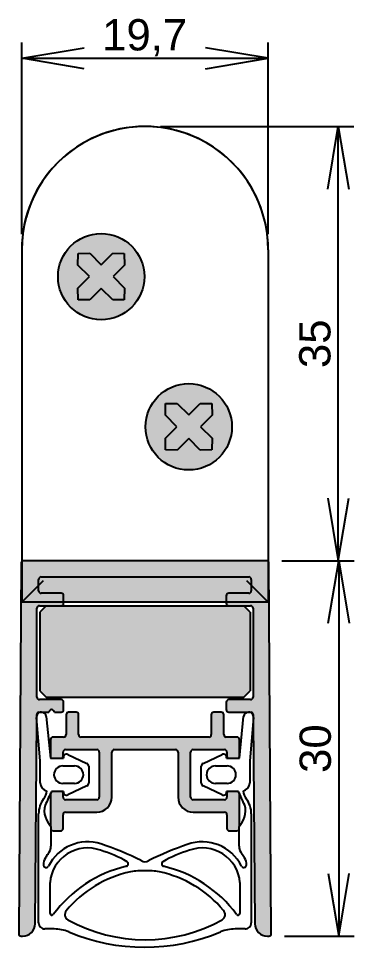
# Model space of a CAD drawing. Header units: millimetres. Extents: x 18 to 198, y 20 to 248.
# Drawn here: x 48.2 to 75, y 81.8 to 156.4 of the extents above; entities that cross this region are included whole.
import ezdxf
from ezdxf.enums import TextEntityAlignment as Align
from ezdxf.lldxf.tags import DXFTag

# ---------------------------------------------------------------- set-up
doc = ezdxf.new("R2010")
doc.units = ezdxf.units.MM
for name, color, linetype in [('3MM_SCHRAUBE_X_1', 7, 'Continuous'), ('AJ_176', 7, 'Continuous'), ('AP_314_GERADE_20', 7, 'Continuous'), ('AP_533', 7, 'Continuous'), ('AP_537_208', 7, 'Continuous'), ('AW_046', 7, 'Continuous'), ('DV1_Default', 7, 'Continuous'), ('Standard', 7, 'Continuous')]:
    doc.layers.add(name, color=color, linetype=linetype)
doc.styles.add('SEACAD_Arial', font='ARIAL.TTF')
tags = doc.linetypes.add('HIDDEN2', pattern=[4.762499999999999, 3.175, -1.5875]).pattern_tags.tags
tags[6:7] = [DXFTag(74, 4), DXFTag(75, 0), DXFTag(340, '0'), DXFTag(46, 0.0), DXFTag(50, 0.0), DXFTag(44, 0.0), DXFTag(45, 0.0)]
tags[4:5] = [DXFTag(74, 4), DXFTag(75, 0), DXFTag(340, '0'), DXFTag(46, 0.0), DXFTag(50, 0.0), DXFTag(44, 0.0), DXFTag(45, 0.0)]
doc.dimstyles.new('E-Katalog', dxfattribs={"dimtxt": 2.5, "dimasz": 5, "dimexe": 1.25, "dimexo": 1.25, "dimgap": 1.25, "dimtad": 1, "dimtxsty": 'SEACAD_Arial', "dimblk1": '_SE_OPEN', "dimblk2": '_SE_OPEN', "dimsah": 1, "dimcen": 1.25, "dimadec": 0, "dimazin": 0, "dimtfac": 1, "dimtmove": 0, "dimatfit": 3, "dimfxl": 0, "dimtolj": 1, "dimarcsym": 0})

# ---------------------------------------------------------------- blocks, each defined once
blk = doc.blocks.new('SE')
at = {"layer": 'DV1_Default', "linetype": 'Continuous'}
h = blk.add_hatch(color=7, dxfattribs=at)
edge = h.paths.add_edge_path()
edge.add_ellipse((54.81337682818142, 135.7616190644675), major_axis=(3.449999999999999, 0), ratio=1, start_angle=0, end_angle=360)
h.paths.add_polyline_path([(53.86786724849432, 135.7616190644675), (52.94874699650394, 134.8424988124771), (52.96339035936549, 133.9116325956516), (53.89425657619103, 133.89698923279), (54.81337682818142, 134.8161094847804), (55.7324970801718, 133.89698923279), (56.66336329699735, 133.9116325956516), (56.6780066598589, 134.8424988124771), (55.75888640786851, 135.7616190644675), (56.6780066598589, 136.6807393164579), (56.66336329699735, 137.6116055332834), (55.7324970801718, 137.626248896145), (54.81337682818142, 136.7071286441546), (53.89425657619103, 137.626248896145), (52.96339035936549, 137.6116055332834), (52.94874699650394, 136.6807393164579)])
for color, points in [(7, [(54.81337682818142, 134.8161094847804), (55.7324970801718, 133.89698923279), (56.66336329699735, 133.9116325956516), (56.6780066598589, 134.8424988124771), (55.75888640786851, 135.7616190644675), (56.67800665985889, 136.6807393164578), (56.66336329699735, 137.6116055332834), (55.7324970801718, 137.626248896145), (54.81337682818141, 136.7071286441546), (53.89425657619103, 137.626248896145), (52.96339035936548, 137.6116055332834), (52.94874699650394, 136.6807393164578), (53.86786724849432, 135.7616190644675), (52.94874699650393, 134.8424988124771), (52.96339035936549, 133.9116325956516), (53.89425657619103, 133.89698923279)]), (7, [(62.7324970801718, 125.626248896145), (61.81337682818142, 124.7071286441546), (60.89425657619103, 125.626248896145), (59.96339035936548, 125.6116055332834), (59.94874699650393, 124.6807393164579), (60.86786724849432, 123.7616190644675), (59.94874699650394, 122.8424988124771), (59.96339035936549, 121.9116325956516), (60.89425657619103, 121.89698923279), (61.81337682818143, 122.8161094847804), (62.7324970801718, 121.89698923279), (63.66336329699735, 121.9116325956516), (63.6780066598589, 122.8424988124771), (62.75888640786852, 123.7616190644675), (63.6780066598589, 124.6807393164579), (63.66336329699735, 125.6116055332834)]), (9, [(65.52742461302552, 109.4616190644675), (53.59161558324026, 109.4616190644675), (50.41337682818138, 109.4616190644675), (49.91337682818136, 108.9616190644675), (49.91337682818141, 102.6616190644675), (50.41337682818141, 102.1616190644675), (53.5916155832403, 102.1616190644675), (65.52742461302556, 102.1616190644675), (66.2133768281814, 102.1616190644675), (66.71337682818141, 102.6616190644675), (66.71337682818138, 108.9616190644675), (66.21337682818138, 109.4616190644675)])]:
    blk.add_hatch(color=color, dxfattribs=at).paths.add_polyline_path(points)
h = blk.add_hatch(color=7, dxfattribs=at)
edge = h.paths.add_edge_path()
edge.add_ellipse((61.81337682818142, 123.7616190644675), major_axis=(3.449999999999999, 0), ratio=1, start_angle=0, end_angle=360)
h.paths.add_polyline_path([(59.94874699650394, 124.6807393164579), (60.86786724849432, 123.7616190644675), (59.94874699650394, 122.8424988124771), (59.96339035936549, 121.9116325956516), (60.89425657619103, 121.89698923279), (61.81337682818142, 122.8161094847804), (62.7324970801718, 121.89698923279), (63.66336329699735, 121.9116325956516), (63.6780066598589, 122.8424988124771), (62.75888640786852, 123.7616190644675), (63.6780066598589, 124.6807393164579), (63.66336329699735, 125.6116055332834), (62.7324970801718, 125.626248896145), (61.81337682818142, 124.7071286441546), (60.89425657619103, 125.626248896145), (59.96339035936548, 125.6116055332834)])
h = blk.add_hatch(color=254, dxfattribs=at)
edge = h.paths.add_edge_path()
edge.add_line((48.38519100577275, 108.815418554631), (49.67616753122469, 108.4175148310328))
edge.add_line((49.67616753122469, 108.4175148310328), (49.6761675312247, 109.2616190644675))
edge.add_arc((49.87616753122469, 109.2616190644675), 0.2000000000000023, 90, 180, ccw=False)
edge.add_line((49.87616753122469, 109.4616190644675), (50.41337682818137, 109.4616190644674))
edge.add_line((50.41337682818137, 109.4616190644674), (51.61537682818138, 109.4616190644675))
edge.add_arc((51.61537682818139, 109.6596190644675), 0.1980000000000003, 270, 360)
edge.add_line((51.81337682818139, 109.6596190644675), (51.81337682818138, 109.7616190644675))
edge.add_line((51.81337682818138, 109.7616190644675), (48.47180096873301, 109.7616190644675))
edge.add_line((48.47180096873301, 109.7616190644675), (48.46437182818142, 112.9969129027577))
edge.add_arc((48.61166601449133, 112.8616190644675), 0.2000000000000005, 137.4316544634628, 179.6251694887196)
edge.add_line((48.41167029428722, 112.8629274604464), (48.38519100577275, 108.815418554631))
h = blk.add_hatch(color=7, dxfattribs=at)
edge = h.paths.add_edge_path()
edge.add_line((68.01508764187142, 113.0616190644675), (48.61166601449133, 113.0616190644675))
edge.add_arc((48.61166601449133, 112.8616190644675), 0.2000000000000005, 90, 137.4316544634628)
edge.add_line((48.46437182818142, 112.9969129027577), (48.46437182818142, 109.7616190644675))
edge.add_line((48.46437182818142, 109.7616190644675), (49.81337682818138, 111.1031949239159))
edge.add_line((49.81337682818138, 111.1031949239159), (49.81337682818138, 111.5636190644674))
edge.add_arc((50.01137682818139, 111.5636190644674), 0.1980000000000072, 90, 180, ccw=False)
edge.add_line((50.01137682818139, 111.7616190644674), (66.61537682818138, 111.7616190644675))
edge.add_arc((66.61537682818137, 111.5636190644675), 0.1980000000000072, 0, 90, ccw=False)
edge.add_line((66.81337682818138, 111.5636190644675), (66.81337682818138, 111.1031949239159))
edge.add_line((66.81337682818138, 111.1031949239159), (68.15495268762983, 109.7616190644675))
edge.add_line((68.15495268762983, 109.7616190644675), (68.16238182818141, 112.9969129027578))
edge.add_arc((68.01508764187142, 112.8616190644675), 0.1999999999999987, 42.56834553650573, 90)
h = blk.add_hatch(color=254, dxfattribs=at)
edge = h.paths.add_edge_path()
edge.add_line((68.40873011079621, 83.2629274604464), (68.21508336207555, 112.8629274604464))
edge.add_arc((68.01508764187142, 112.8616190644675), 0.1999999999999987, 0.3748305112844266, 42.56834553650573)
edge.add_line((68.16238182818141, 112.9969129027577), (68.16238182818142, 109.7616190644675))
edge.add_line((68.16238182818142, 109.7616190644675), (64.81337682818139, 109.7616190644675))
edge.add_line((64.81337682818139, 109.7616190644675), (64.81337682818139, 109.6596190644675))
edge.add_arc((65.0113768281814, 109.6596190644675), 0.1980000000000003, 180.0000000000041, 270)
edge.add_line((65.0113768281814, 109.4616190644675), (65.52742461302553, 109.4616190644675))
edge.add_line((65.52742461302553, 109.4616190644675), (66.21337682818137, 109.4616190644675))
edge.add_line((66.21337682818138, 109.4616190644675), (66.7505861251381, 109.4616190644675))
edge.add_arc((66.7505861251381, 109.2616190644675), 0.2000000000000092, 0, 90, ccw=False)
edge.add_line((66.9505861251381, 109.2616190644675), (66.95058612513812, 102.1616190644675))
edge.add_arc((66.75058612513813, 102.1616190644675), 0.2000000000000023, 270, 360, ccw=False)
edge.add_line((66.75058612513813, 101.9616190644675), (65.01137682818143, 101.9616190644675))
edge.add_arc((65.01137682818143, 101.7636190644675), 0.1980000000000003, 90, 180)
edge.add_line((64.81337682818142, 101.7636190644675), (64.81337682818142, 101.1596190644675))
edge.add_arc((65.01137682818144, 101.1596190644675), 0.1980000000000072, 180, 270)
edge.add_line((65.01137682818144, 100.9616190644675), (66.51039318584196, 100.9616190644675))
edge.add_arc((66.5980603716588, 100.5713442067954), 0.3999999999999989, 90.96320403390428, 102.66016826040402, ccw=False)
edge.add_arc((66.58461213959093, 100.5713442067975), 0.4000000000000008, 77.3398317382755, 89.03679594885631, ccw=False)
edge.add_line((66.67227932541677, 100.9616190644675), (66.7617777951876, 100.9616190644675))
edge.add_arc((66.76177779518758, 100.7616190644675), 0.1999999999999988, 47.043279079776084, 90, ccw=False)
edge.add_arc((66.76177779518758, 100.7616190644675), 0.1999999999999988, 0.4580155719353911, 47.043279079776084, ccw=False)
edge.add_line((66.96177140501027, 100.7632178233912), (66.96225110372224, 100.7032108544755))
edge.add_arc((66.58461213959093, 100.5713442067975), 0.4000000000000008, -4.928196626189674, 19.248541889446017, ccw=False)
edge.add_line((66.98313339552185, 100.5369813115287), (66.96523895254235, 100.3294517702889))
edge.add_line((66.96523895254236, 100.3294517702888), (67.09534872395206, 84.05362526984919))
edge.add_arc((68.0953167730654, 84.06161906446746), 0.9999999999999974, 180.458015571933, 270.0000000000008)
edge.add_line((68.09531677306542, 83.06161906446746), (68.2087343905921, 83.0616190644675))
edge.add_arc((68.20873439059208, 83.2616190644675), 0.1999999999999988, 270.0000000000041, 360.3748305112845)
h = blk.add_hatch(color=7, dxfattribs=at)
edge = h.paths.add_edge_path()
edge.add_line((51.81337682818138, 109.7616190644675), (64.81337682818139, 109.7616190644675))
edge.add_line((64.81337682818139, 109.7616190644675), (64.81337682818139, 110.2636190644675))
edge.add_arc((65.01137682818138, 110.2636190644675), 0.1980000000000003, 90, 180, ccw=False)
edge.add_line((65.01137682818138, 110.4616190644675), (66.61537682818138, 110.4616190644675))
edge.add_arc((66.61537682818137, 110.6596190644675), 0.1980000000000072, 270, 360)
edge.add_line((66.81337682818138, 110.6596190644675), (66.81337682818139, 111.5636190644675))
edge.add_arc((66.61537682818137, 111.5636190644675), 0.1980000000000072, 0, 90)
edge.add_line((66.61537682818137, 111.7616190644675), (50.01137682818138, 111.7616190644675))
edge.add_arc((50.01137682818139, 111.5636190644674), 0.1980000000000072, 90, 180)
edge.add_line((49.81337682818138, 111.5636190644674), (49.81337682818138, 110.6596190644675))
edge.add_arc((50.0113768281814, 110.6596190644675), 0.1980000000000037, 180, 270)
edge.add_line((50.0113768281814, 110.4616190644675), (51.61537682818138, 110.4616190644675))
edge.add_arc((51.61537682818138, 110.2636190644675), 0.1980000000000003, 0, 90, ccw=False)
edge.add_line((51.81337682818138, 110.2636190644675), (51.81337682818138, 109.7616190644675))
h = blk.add_hatch(color=7, dxfattribs=at)
edge = h.paths.add_edge_path()
edge.add_arc((50.0113768281814, 110.6596190644675), 0.1980000000000037, 180, 270, ccw=False)
edge.add_line((49.81337682818139, 110.6596190644675), (49.81337682818138, 111.1031949239159))
edge.add_line((49.81337682818138, 111.1031949239159), (48.471800968733, 109.7616190644675))
edge.add_line((48.471800968733, 109.7616190644675), (51.81337682818139, 109.7616190644675))
edge.add_line((51.81337682818138, 109.7616190644675), (51.81337682818138, 110.2636190644675))
edge.add_arc((51.61537682818138, 110.2636190644675), 0.1980000000000003, 0, 90)
edge.add_line((51.61537682818138, 110.4616190644675), (50.0113768281814, 110.4616190644675))
h = blk.add_hatch(color=7, dxfattribs=at)
edge = h.paths.add_edge_path()
edge.add_arc((66.61537682818137, 110.6596190644675), 0.1980000000000072, 270, 360, ccw=False)
edge.add_line((66.61537682818137, 110.4616190644675), (65.01137682818137, 110.4616190644675))
edge.add_arc((65.01137682818138, 110.2636190644675), 0.1980000000000003, 90, 180)
edge.add_line((64.81337682818138, 110.2636190644675), (64.81337682818139, 109.7616190644675))
edge.add_line((64.81337682818139, 109.7616190644675), (68.15495268762983, 109.7616190644675))
edge.add_line((68.15495268762983, 109.7616190644675), (66.81337682818138, 111.1031949239159))
edge.add_line((66.81337682818138, 111.1031949239159), (66.81337682818138, 110.6596190644675))
h = blk.add_hatch(color=254, dxfattribs=at)
edge = h.paths.add_edge_path()
edge.add_line((48.38519100577276, 108.815418554631), (48.21802354556681, 83.26292746044632))
edge.add_arc((48.41801926577092, 83.26161906446741), 0.1999999999999987, 179.6251694887156, 270)
edge.add_line((48.41801926577092, 83.06161906446742), (48.53143688329759, 83.06161906446741))
edge.add_arc((48.53143688329759, 84.06161906446738), 0.9999999999999645, 270.0000000000004, 359.5419844280678)
edge.add_line((49.53140493241093, 84.05362526984912), (49.66151470382049, 100.3294517702876))
edge.add_line((49.66151470382049, 100.3294517702876), (49.64362026084088, 100.5369813115287))
edge.add_arc((50.04214151677196, 100.5713442067954), 0.3999999999999999, 160.7514581105624, 184.9281966258976, ccw=False)
edge.add_line((49.66450255264064, 100.7032108544734), (49.6649822513526, 100.7632178233911))
edge.add_arc((49.86497586117526, 100.7616190644675), 0.1999999999999998, 132.9567209199344, 179.5419844280686, ccw=False)
edge.add_arc((49.86497586117526, 100.7616190644675), 0.1999999999999998, 90, 132.9567209199344, ccw=False)
edge.add_line((49.86497586117526, 100.9616190644675), (49.95447433095482, 100.9616190644675))
edge.add_arc((50.04214151677196, 100.5713442067954), 0.3999999999999999, 90.96320405115091, 102.66016826044802, ccw=False)
edge.add_arc((50.02869328470404, 100.5713442067934), 0.4000000000000007, 77.33983174087552, 89.03679596609578, ccw=False)
edge.add_line((50.11636047051216, 100.9616190644674), (50.61997968359454, 100.9616190644675))
edge.add_arc((50.84997968359455, 100.9316190644675), 0.2319482700948641, 7.431407971172916, 172.5685920288274, ccw=False)
edge.add_line((51.07997968359454, 100.9616190644675), (51.61537682818142, 100.9616190644675))
edge.add_arc((51.61537682818142, 101.1596190644675), 0.1980000000000141, 270, 360)
edge.add_line((51.81337682818143, 101.1596190644675), (51.81337682818142, 101.7636190644675))
edge.add_arc((51.61537682818143, 101.7636190644675), 0.1980000000000003, 4.112232315427716e-12, 90)
edge.add_line((51.61537682818143, 101.9616190644675), (49.87616753122473, 101.9616190644675))
edge.add_arc((49.87616753122472, 102.1616190644675), 0.2000000000000005, 180, 270, ccw=False)
edge.add_line((49.67616753122472, 102.1616190644675), (49.67616753122469, 108.4175148310328))
edge.add_line((49.6761675312247, 108.4175148310328), (48.38519100577276, 108.815418554631))
h = blk.add_hatch(color=254, dxfattribs=at)
edge = h.paths.add_edge_path()
edge.add_arc((54.46219033312525, 97.76639458600052), 0.1999999999999999, 0, 90, ccw=False)
edge.add_line((54.66219033312525, 97.76639458600052), (54.66219033312525, 94.16639458600051))
edge.add_arc((54.46219033312525, 94.16639458600051), 0.2000000000000001, 270, 360, ccw=False)
edge.add_line((54.46219033312525, 93.9663945860005), (51.96219033312525, 93.9663945860005))
edge.add_arc((51.96219033312526, 94.16639458600051), 0.2000000000000005, 180, 270, ccw=False)
edge.add_line((51.76219033312525, 94.16639458600051), (51.76219033312525, 94.51639458600052))
edge.add_arc((51.56219033312525, 94.51639458600052), 0.2000000000000005, 0, 35.26843380334928)
edge.add_line((51.72548149865585, 94.63187616574231), (50.84069418902887, 94.63187616574231))
edge.add_line((50.84069418902887, 94.63187616574231), (50.76219033312528, 94.46120349102179))
edge.add_line((50.76219033312526, 94.46120349102179), (50.76219033312525, 91.86580436608789))
edge.add_arc((52.61288714555547, 93.39724407414981), 2.402162831901329, 219.6075378575281, 220.8077540288084)
edge.add_line((50.79467419785742, 91.82737530645254), (50.79467419785742, 91.55713185482044))
edge.add_arc((50.96219033312526, 91.66639458600051), 0.2000000000000005, 213.1144800666604, 270)
edge.add_line((50.96219033312526, 91.4663945860005), (51.56219033312526, 91.4663945860005))
edge.add_arc((51.56219033312525, 91.66639458600051), 0.1999999999999988, 270, 360)
edge.add_line((51.76219033312525, 91.66639458600051), (51.76219033312525, 92.76639458600052))
edge.add_arc((51.96219033312526, 92.76639458600052), 0.2000000000000005, 90, 180, ccw=False)
edge.add_line((51.96219033312526, 92.96639458600052), (54.46219033312526, 92.9663945860005))
edge.add_arc((54.46219033312525, 94.16639458600051), 1.2, 270, 360)
edge.add_line((55.66219033312525, 94.16639458600051), (55.66219033312525, 97.76639458600052))
edge.add_arc((55.86219033312525, 97.76639458600052), 0.2000000000000005, 90, 180, ccw=False)
edge.add_line((55.86219033312525, 97.96639458600052), (60.76456332323758, 97.9663945860005))
edge.add_arc((60.76456332323758, 97.76639458600052), 0.2000000000000001, 0, 90, ccw=False)
edge.add_line((60.96456332323758, 97.76639458600052), (60.96456332323758, 94.16639458600051))
edge.add_arc((62.16456332323758, 94.16639458600051), 1.2, 180, 270)
edge.add_line((62.16456332323758, 92.9663945860005), (64.66456332323759, 92.9663945860005))
edge.add_arc((64.66456332323759, 92.76639458600052), 0.2000000000000005, 0, 90, ccw=False)
edge.add_line((64.86456332323759, 92.76639458600052), (64.86456332323758, 91.66639458600051))
edge.add_arc((65.06456332323758, 91.66639458600051), 0.1999999999999988, 180, 270)
edge.add_line((65.06456332323758, 91.4663945860005), (65.66456332323759, 91.4663945860005))
edge.add_arc((65.66456332323759, 91.66639458600051), 0.1999999999999997, 270, 329.1036236977357)
edge.add_line((65.83618279986928, 91.56369718953563), (65.83686902881225, 91.83293973358221))
edge.add_arc((64.01386650826578, 93.39724407770758), 2.402162831901329, 319.3673620777187, 320.3924622375604)
edge.add_line((65.86456332323758, 91.86580437271707), (65.86456332323758, 94.46117831382124))
edge.add_line((65.86456332323758, 94.46117831382064), (65.78604993543608, 94.63187176930633))
edge.add_line((65.78604993543608, 94.63187176930633), (64.90126904858066, 94.63187176930643))
edge.add_arc((65.06456332323758, 94.51639458600052), 0.1999999999999997, 144.7331088081034, 180)
edge.add_line((64.86456332323758, 94.51639458600052), (64.86456332323759, 94.16639458600051))
edge.add_arc((64.66456332323759, 94.16639458600051), 0.2000000000000005, 270, 360, ccw=False)
edge.add_line((64.66456332323759, 93.9663945860005), (62.16456332323759, 93.9663945860005))
edge.add_arc((62.16456332323758, 94.16639458600051), 0.1999999999999997, 180, 270, ccw=False)
edge.add_line((61.96456332323758, 94.16639458600051), (61.96456332323758, 97.76639458600052))
edge.add_arc((62.16456332323758, 97.76639458600052), 0.2000000000000005, 90, 180, ccw=False)
edge.add_line((62.16456332323758, 97.96639458600052), (64.66456332323759, 97.9663945860005))
edge.add_arc((64.66456332323759, 97.76639458600052), 0.1999999999999997, 0, 90, ccw=False)
edge.add_line((64.86456332323759, 97.76639458600052), (64.86456332323758, 97.41639458600051))
edge.add_arc((65.06456332323758, 97.41639458600052), 0.2000000000000005, 180, 218.0077452531756)
edge.add_line((64.90697781900066, 97.29324098737507), (65.82214882747486, 97.29324098737551))
edge.add_arc((65.66456332323759, 97.41639458600052), 0.2000000000000001, 321.9922547469897, 360)
edge.add_line((65.86456332323759, 97.41639458600052), (65.86456332323758, 98.76639458600053))
edge.add_arc((65.66456332323759, 98.7663945860005), 0.1999999999999997, 0, 90)
edge.add_line((65.66456332323759, 98.9663945860005), (64.81456332323758, 98.9663945860005))
edge.add_arc((64.81456332323758, 99.16639458600052), 0.1999999999999994, 180, 270, ccw=False)
edge.add_line((64.61456332323758, 99.16639458600052), (64.61456332323759, 100.7616190644675))
edge.add_arc((64.41456332323759, 100.7616190644675), 0.1999999999999997, 0, 90)
edge.add_line((64.41456332323759, 100.9616190644675), (63.81456332323759, 100.9616190644675))
edge.add_arc((63.81456332323758, 100.7616190644675), 0.2000000000000005, 90, 180)
edge.add_line((63.61456332323758, 100.7616190644675), (63.61456332323759, 99.16639458600052))
edge.add_arc((63.41456332323758, 99.16639458600052), 0.2000000000000014, 270, 360, ccw=False)
edge.add_line((63.41456332323758, 98.9663945860005), (53.21219033312525, 98.9663945860005))
edge.add_arc((53.21219033312526, 99.16639458600052), 0.1999999999999999, 180, 269.99999999999795, ccw=False)
edge.add_line((53.01219033312525, 99.16639458600052), (53.01219033312524, 100.7616190644675))
edge.add_arc((52.81219033312524, 100.7616190644675), 0.2000000000000005, 0, 90)
edge.add_line((52.81219033312524, 100.9616190644675), (52.21219033312526, 100.9616190644675))
edge.add_arc((52.21219033312525, 100.7616190644675), 0.2000000000000001, 90, 180)
edge.add_line((52.01219033312525, 100.7616190644675), (52.01219033312525, 99.16639458600051))
edge.add_arc((51.81219033312525, 99.16639458600052), 0.2000000000000005, 270, 360, ccw=False)
edge.add_line((51.81219033312525, 98.9663945860005), (50.96219033312526, 98.9663945860005))
edge.add_arc((50.96219033312526, 98.7663945860005), 0.1999999999999999, 90, 180)
edge.add_line((50.76219033312525, 98.7663945860005), (50.76219033312525, 97.4163945860005))
edge.add_arc((50.96219033312526, 97.41639458600052), 0.1999999999999997, 180, 218.0077540625817)
edge.add_line((50.80460484782359, 97.2932409631458), (51.7197758184269, 97.2932409631458))
edge.add_arc((51.56219033312525, 97.41639458600052), 0.2000000000000001, 321.992245937417, 360)
edge.add_line((51.76219033312525, 97.41639458600052), (51.76219033312525, 97.76639458600053))
edge.add_arc((51.96219033312526, 97.76639458600052), 0.1999999999999997, 90, 180, ccw=False)
edge.add_line((51.96219033312526, 97.96639458600052), (54.46219033312526, 97.9663945860005))
at = {"layer": '3MM_SCHRAUBE_X_1', "color": 7, "linetype": 'Continuous'}
for p, q in [((52.94874699650394, 136.6807393164579), (52.96339035936549, 137.6116055332834)), ((52.96339035936549, 137.6116055332834), (53.89425657619103, 137.626248896145)), ((53.89425657619103, 137.626248896145), (54.81337682818141, 136.7071286441546)), ((54.81337682818142, 136.7071286441546), (55.7324970801718, 137.626248896145)), ((55.7324970801718, 137.626248896145), (56.66336329699735, 137.6116055332834)), ((56.66336329699735, 137.6116055332834), (56.67800665985889, 136.6807393164579)), ((53.86786724849431, 135.7616190644675), (52.94874699650393, 136.6807393164579)), ((56.6780066598589, 136.6807393164579), (55.75888640786852, 135.7616190644675)), ((52.94874699650394, 134.8424988124771), (53.86786724849432, 135.7616190644675)), ((55.75888640786851, 135.7616190644675), (56.6780066598589, 134.8424988124771)), ((52.96339035936549, 133.9116325956516), (52.94874699650394, 134.8424988124771)), ((54.81337682818142, 134.8161094847804), (53.89425657619103, 133.89698923279)), ((55.7324970801718, 133.89698923279), (54.81337682818141, 134.8161094847804)), ((56.6780066598589, 134.8424988124771), (56.66336329699735, 133.9116325956516)), ((53.89425657619103, 133.89698923279), (52.96339035936548, 133.9116325956516)), ((56.66336329699735, 133.9116325956516), (55.7324970801718, 133.89698923279)), ((59.94874699650394, 124.6807393164579), (59.96339035936548, 125.6116055332834)), ((59.96339035936548, 125.6116055332834), (60.89425657619103, 125.626248896145)), ((60.89425657619103, 125.626248896145), (61.81337682818142, 124.7071286441546)), ((61.81337682818142, 124.7071286441546), (62.7324970801718, 125.626248896145)), ((62.7324970801718, 125.626248896145), (63.66336329699735, 125.6116055332834)), ((63.66336329699735, 125.6116055332834), (63.6780066598589, 124.6807393164579)), ((60.86786724849432, 123.7616190644675), (59.94874699650393, 124.6807393164579)), ((63.6780066598589, 124.6807393164579), (62.75888640786852, 123.7616190644675)), ((59.94874699650394, 122.8424988124771), (60.86786724849432, 123.7616190644675)), ((62.75888640786852, 123.7616190644675), (63.6780066598589, 122.8424988124771)), ((59.96339035936549, 121.9116325956516), (59.94874699650394, 122.8424988124771)), ((61.81337682818142, 122.8161094847804), (60.89425657619103, 121.89698923279)), ((62.7324970801718, 121.89698923279), (61.81337682818141, 122.8161094847804)), ((63.6780066598589, 122.8424988124771), (63.66336329699735, 121.9116325956516)), ((60.89425657619103, 121.89698923279), (59.96339035936549, 121.9116325956516)), ((63.66336329699735, 121.9116325956516), (62.7324970801718, 121.89698923279))]:
    blk.add_line(p, q, dxfattribs=at)
at = {"layer": 'AJ_176', "color": 7, "linetype": 'Continuous'}
for p, q in [((50.41337682818138, 109.4616190644675), (49.91337682818136, 108.9616190644675)), ((49.91337682818138, 108.9616190644675), (49.91337682818141, 102.6616190644675)), ((50.41337682818138, 109.4616190644675), (53.59161558324026, 109.4616190644675)), ((53.59161558324027, 109.4616190644675), (65.52742461302553, 109.4616190644675)), ((65.52742461302553, 109.4616190644675), (66.21337682818137, 109.4616190644675)), ((66.71337682818138, 108.9616190644675), (66.21337682818138, 109.4616190644675)), ((66.71337682818138, 108.9616190644675), (66.71337682818141, 102.6616190644675)), ((49.91337682818139, 102.6616190644675), (50.41337682818141, 102.1616190644675)), ((66.2133768281814, 102.1616190644675), (66.7133768281814, 102.6616190644675)), ((50.41337682818141, 102.1616190644675), (53.5916155832403, 102.1616190644675)), ((53.5916155832403, 102.1616190644675), (65.52742461302556, 102.1616190644675)), ((65.52742461302556, 102.1616190644675), (66.21337682818141, 102.1616190644675))]:
    blk.add_line(p, q, dxfattribs=at)
at = {"layer": 'AP_314_GERADE_20', "color": 7, "linetype": 'Continuous'}
for p, q in [((48.41167029428722, 112.8629274604464), (48.21802354556681, 83.26292746044632)), ((68.40873011079621, 83.2629274604464), (68.21508336207555, 112.8629274604464)), ((51.81337682818138, 109.6596190644675), (51.81337682818138, 109.7616190644675)), ((64.81337682818139, 109.7616190644675), (64.81337682818139, 109.6596190644675)), ((49.67616753122472, 102.1616190644675), (49.67616753122469, 109.2616190644675)), ((49.87616753122469, 109.4616190644674), (50.41337682818138, 109.4616190644674)), ((66.21337682818138, 109.4616190644675), (66.7505861251381, 109.4616190644675)), ((66.95058612513809, 109.2616190644675), (66.95058612513812, 102.1616190644675)), ((51.61537682818143, 101.9616190644675), (49.87616753122473, 101.9616190644675)), ((51.81337682818143, 101.1596190644675), (51.81337682818142, 101.7636190644675)), ((64.81337682818142, 101.7636190644675), (64.81337682818142, 101.1596190644675)), ((66.75058612513813, 101.9616190644675), (65.01137682818143, 101.9616190644675)), ((49.66450255264061, 100.7032108544733), (49.6649822513526, 100.7632178233911)), ((49.86497586117526, 100.9616190644675), (49.95447433095482, 100.9616190644675)), ((50.11636047051216, 100.9616190644675), (50.61997968359454, 100.9616190644675)), ((51.07997968359454, 100.9616190644675), (51.61537682818142, 100.9616190644675)), ((65.01137682818144, 100.9616190644675), (66.51039318584195, 100.9616190644675)), ((66.6722793254168, 100.9616190644675), (66.7617777951876, 100.9616190644675)), ((66.96177140501027, 100.7632178233912), (66.96225110372224, 100.7032108544755)), ((49.53140493241096, 84.05362526984912), (49.66151470382049, 100.3294517702876)), ((66.96523895254238, 100.3294517702875), (67.09534872395204, 84.05362526984919)), ((48.41801926577092, 83.06161906446741), (48.53143688329759, 83.06161906446741)), ((68.09531677306542, 83.06161906446746), (68.2087343905921, 83.0616190644675))]:
    blk.add_line(p, q, dxfattribs=at)
at = {"layer": 'AP_314_GERADE_20', "color": 7, "linetype": 'HIDDEN2'}
for p, q in [((68.01508764187142, 113.0616190644675), (48.61166601449133, 113.0616190644675)), ((49.81337682818138, 110.6596190644675), (49.81337682818138, 111.5636190644674)), ((50.01137682818139, 111.7616190644674), (66.61537682818138, 111.7616190644675)), ((66.81337682818138, 111.5636190644675), (66.81337682818138, 110.6596190644675)), ((51.61537682818138, 110.4616190644675), (50.01137682818139, 110.4616190644675)), ((66.61537682818137, 110.4616190644675), (65.01137682818137, 110.4616190644675)), ((51.81337682818138, 109.7616190644675), (51.81337682818138, 110.2636190644675)), ((64.81337682818139, 110.2636190644675), (64.81337682818139, 109.7616190644675)), ((49.95447433095482, 100.9616190644675), (50.11636047051216, 100.9616190644675)), ((66.51039318584195, 100.9616190644675), (66.6722793254168, 100.9616190644675)), ((49.66151470382049, 100.3294517702876), (49.66450255264061, 100.7032108544733)), ((66.96225110372224, 100.7032108544755), (66.96523895254238, 100.3294517702875))]:
    blk.add_line(p, q, dxfattribs=at)
at = {"layer": 'AP_314_GERADE_20', "color": 7, "linetype": 'Continuous'}
for centre, radius, start, end in [((48.61166601449133, 112.8616190644675), 0.2000000000000005, 137.4316544634628, 179.6251694887196), ((68.01508764187142, 112.8616190644675), 0.1999999999999987, 0.3748305112844266, 42.56834553650573), ((49.87616753122469, 109.2616190644675), 0.2000000000000023, 90, 180), ((51.61537682818139, 109.6596190644675), 0.1980000000000003, 270, 0), ((65.0113768281814, 109.6596190644675), 0.1980000000000003, 180.0000000000041, 270), ((66.7505861251381, 109.2616190644675), 0.2000000000000092, 0, 90), ((49.87616753122472, 102.1616190644675), 0.2000000000000005, 180, 270), ((51.61537682818143, 101.7636190644675), 0.1980000000000003, 4.112232315427716e-12, 90), ((65.01137682818143, 101.7636190644675), 0.1980000000000003, 90, 180), ((66.75058612513813, 102.1616190644675), 0.2000000000000023, 270, 0), ((49.86497586117526, 100.7616190644675), 0.1999999999999998, 90, 179.5419844280686), ((50.84997968359455, 100.9316190644675), 0.2319482700948641, 7.431407971172885, 172.5685920288274), ((51.61537682818142, 101.1596190644675), 0.1980000000000141, 270, 0), ((65.01137682818144, 101.1596190644675), 0.1980000000000072, 180, 270), ((66.76177779518758, 100.7616190644675), 0.1999999999999988, 0.4580155719354164, 90), ((48.53143688329759, 84.06161906446738), 0.9999999999999645, 270.0000000000004, 359.5419844280678), ((68.0953167730654, 84.06161906446746), 0.9999999999999974, 180.458015571933, 270.0000000000008), ((48.41801926577092, 83.26161906446741), 0.1999999999999987, 179.6251694887156, 270), ((68.20873439059208, 83.2616190644675), 0.1999999999999988, 270.0000000000041, 0.3748305112844266)]:
    blk.add_arc(centre, radius, start, end, dxfattribs=at)
at = {"layer": 'AP_314_GERADE_20', "color": 7, "linetype": 'HIDDEN2'}
for centre, radius, start, end in [((48.61166601449133, 112.8616190644675), 0.2000000000000005, 90, 137.4316544634628), ((68.01508764187142, 112.8616190644675), 0.1999999999999987, 42.56834553650573, 90), ((50.01137682818139, 111.5636190644674), 0.1980000000000072, 90, 180), ((66.61537682818137, 111.5636190644675), 0.1980000000000072, 0, 90), ((50.0113768281814, 110.6596190644675), 0.1980000000000037, 180, 270), ((51.61537682818138, 110.2636190644675), 0.1980000000000003, 0, 90), ((65.01137682818138, 110.2636190644675), 0.1980000000000003, 90, 180), ((66.61537682818137, 110.6596190644675), 0.1980000000000072, 270, 0)]:
    blk.add_arc(centre, radius, start, end, dxfattribs=at)
at = {"layer": 'AP_533', "color": 7, "linetype": 'Continuous'}
for p, q in [((52.01219033312525, 100.7616190644675), (52.01219033312525, 99.16639458600051)), ((52.81219033312525, 100.9616190644675), (52.21219033312525, 100.9616190644675)), ((53.01219033312525, 99.16639458600052), (53.01219033312524, 100.7616190644675)), ((63.61456332323759, 100.7616190644675), (63.61456332323759, 99.16639458600051)), ((64.41456332323759, 100.9616190644675), (63.81456332323759, 100.9616190644675)), ((64.61456332323759, 99.16639458600052), (64.61456332323759, 100.7616190644675)), ((50.76219033312525, 98.7663945860005), (50.76219033312525, 97.41639458600051)), ((51.81219033312525, 98.9663945860005), (50.96219033312525, 98.9663945860005)), ((63.41456332323758, 98.9663945860005), (53.21219033312525, 98.9663945860005)), ((65.66456332323759, 98.9663945860005), (64.81456332323759, 98.9663945860005)), ((65.86456332323758, 97.41639458600052), (65.86456332323758, 98.76639458600052)), ((51.76219033312525, 97.41639458600052), (51.76219033312525, 97.76639458600052)), ((51.96219033312526, 97.9663945860005), (54.46219033312526, 97.9663945860005)), ((54.66219033312525, 97.76639458600052), (54.66219033312525, 94.16639458600052)), ((55.66219033312525, 94.16639458600051), (55.66219033312525, 97.7663945860005)), ((55.86219033312525, 97.9663945860005), (60.76456332323758, 97.9663945860005)), ((60.96456332323758, 97.76639458600052), (60.96456332323758, 94.16639458600051)), ((61.96456332323758, 94.16639458600051), (61.96456332323758, 97.7663945860005)), ((62.16456332323758, 97.9663945860005), (64.66456332323757, 97.9663945860005)), ((64.86456332323758, 97.76639458600052), (64.86456332323758, 97.41639458600052)), ((50.76219033312525, 94.46120349102173), (50.76219033312525, 91.86580436608787)), ((51.76219033312525, 94.16639458600051), (51.76219033312525, 94.5163945860005)), ((64.86456332323759, 94.51639458600052), (64.86456332323759, 94.16639458600052)), ((65.86456332323758, 91.86580437271705), (65.86456332323758, 94.46117831382122)), ((54.46219033312525, 93.9663945860005), (51.96219033312525, 93.9663945860005)), ((64.66456332323759, 93.9663945860005), (62.16456332323759, 93.9663945860005)), ((51.76219033312525, 91.66639458600051), (51.76219033312525, 92.7663945860005)), ((51.96219033312526, 92.9663945860005), (54.46219033312526, 92.9663945860005)), ((62.16456332323758, 92.9663945860005), (64.66456332323757, 92.9663945860005)), ((64.86456332323758, 92.76639458600052), (64.86456332323758, 91.66639458600052)), ((50.96219033312526, 91.4663945860005), (51.56219033312526, 91.4663945860005)), ((65.06456332323758, 91.4663945860005), (65.66456332323759, 91.4663945860005))]:
    blk.add_line(p, q, dxfattribs=at)
for centre, radius, start, end in [((52.21219033312525, 100.7616190644675), 0.2000000000000001, 90, 180), ((52.81219033312524, 100.7616190644675), 0.2000000000000005, 0, 90), ((63.81456332323758, 100.7616190644675), 0.2000000000000005, 90, 180), ((64.41456332323759, 100.7616190644675), 0.1999999999999997, 0, 90), ((50.96219033312526, 98.7663945860005), 0.1999999999999999, 90, 180), ((51.81219033312525, 99.16639458600052), 0.2000000000000005, 270, 0), ((53.21219033312526, 99.16639458600052), 0.1999999999999999, 180, 269.999999999998), ((63.41456332323758, 99.16639458600052), 0.2000000000000014, 270, 0), ((64.81456332323758, 99.16639458600052), 0.1999999999999994, 180, 270), ((65.66456332323759, 98.7663945860005), 0.1999999999999997, 0, 90), ((51.96219033312526, 97.76639458600052), 0.1999999999999997, 90, 180), ((54.46219033312525, 97.76639458600052), 0.1999999999999999, 0, 90), ((55.86219033312525, 97.76639458600052), 0.2000000000000005, 90, 180), ((60.76456332323758, 97.76639458600052), 0.2000000000000001, 0, 90), ((62.16456332323758, 97.76639458600052), 0.2000000000000005, 90, 180), ((64.66456332323759, 97.76639458600052), 0.1999999999999997, 0, 90), ((50.96219033312526, 97.41639458600052), 0.1999999999999997, 180, 218.0077540625817), ((51.56219033312525, 97.41639458600052), 0.2000000000000001, 321.992245937417, 0), ((65.06456332323758, 97.41639458600052), 0.2000000000000005, 180, 218.0077452531756), ((65.66456332323759, 97.41639458600052), 0.2000000000000001, 321.9922547469897, 0), ((51.56219033312525, 94.51639458600052), 0.2000000000000005, 0, 35.26843380334928), ((51.96219033312526, 94.16639458600051), 0.2000000000000005, 180, 270), ((54.46219033312525, 94.16639458600051), 1.2, 270, 0), ((54.46219033312525, 94.16639458600051), 0.2000000000000001, 270, 0), ((62.16456332323758, 94.16639458600051), 1.2, 180, 270), ((62.16456332323758, 94.16639458600051), 0.1999999999999997, 180, 270), ((64.66456332323759, 94.16639458600051), 0.2000000000000005, 270, 0), ((65.06456332323758, 94.51639458600052), 0.1999999999999997, 144.7331088081034, 180), ((51.96219033312526, 92.76639458600052), 0.2000000000000005, 90, 180), ((64.66456332323759, 92.76639458600052), 0.2000000000000005, 0, 90), ((50.96219033312526, 91.66639458600051), 0.2000000000000005, 213.1144800666604, 270), ((51.56219033312525, 91.66639458600051), 0.1999999999999988, 270, 0), ((65.06456332323758, 91.66639458600051), 0.1999999999999988, 180, 270), ((65.66456332323759, 91.66639458600051), 0.1999999999999997, 270, 329.1036236977357)]:
    blk.add_arc(centre, radius, start, end, dxfattribs=at)
at = {"layer": 'AP_537_208', "color": 7, "linetype": 'Continuous'}
for p, q in [((49.94267246892424, 97.0687444057233), (49.64362026084088, 100.5369813115287)), ((50.42655391545299, 100.6126590769982), (50.77125082166503, 97.29324096314579)), ((65.85550283721392, 97.29324098737554), (66.20019974090964, 100.6126590769983)), ((66.98313339552185, 100.5369813115287), (66.68408118710289, 97.06874440182966)), ((49.94267246892425, 95.3028108548031), (49.94267246892425, 97.06874440572328)), ((50.77125082166503, 97.2932409631458), (51.80331691209488, 97.2932409631458)), ((52.14613429703186, 97.58204369131857), (53.67467223723202, 96.85927943533072)), ((62.95208135997954, 96.85927956042723), (64.48061930017957, 97.58204381641501)), ((64.8234366570845, 97.29324098737503), (65.85550283721392, 97.29324098737554)), ((66.68408118710289, 97.06874440182966), (66.68408118710289, 95.30281085480647)), ((51.74116539350851, 96.66292359502916), (52.68668422067709, 96.66292359502916)), ((53.81575533986664, 96.6399410260389), (53.81575533986664, 95.2928481415329)), ((62.81099800208533, 95.29284814596248), (62.81099800208533, 96.63994102603858)), ((63.94006943564684, 96.66292359502916), (64.88558826285436, 96.66292359502916)), ((52.68668422067709, 95.26292359502915), (51.74116539350851, 95.26292359502915)), ((53.67467223723201, 95.06656775472757), (52.14613429672857, 94.34380349859633)), ((64.48061903520441, 94.34380281325427), (62.95208109500179, 95.06656706924328)), ((64.88558826285436, 95.26292359502915), (63.94006943564684, 95.26292359502915)), ((51.80311522819929, 94.63187616574231), (50.84069418902886, 94.63187616574231)), ((65.78604993543632, 94.63187176930643), (64.82363842834464, 94.63187176930643)), ((49.8123867535096, 84.13320643798805), (49.8123867535096, 92.83607315613786)), ((66.81436690191461, 92.83607315609146), (66.81436690191461, 84.13320643802079)), ((50.79467419785742, 91.82737530645254), (50.79467419785742, 90.25722644828976)), ((65.83285971158148, 90.25988050579484), (65.83686902881223, 91.83293973358221)), ((50.32252896181888, 88.5619649140855), (50.34495122609986, 88.55265755910094)), ((50.72335834761302, 84.87571959743745), (50.72335834761305, 87.34495685735396)), ((65.90338855905256, 87.34495685735398), (65.90338855905256, 84.87571959539929)), ((51.0542866531153, 83.63320643798805), (50.31238675444826, 83.63320643798805)), ((66.3143669019145, 83.63320643802079), (65.51504439064537, 83.63320643802096))]:
    blk.add_line(p, q, dxfattribs=at)
for centre, radius, start, end in [((50.04214151677196, 100.5713442067954), 0.3999999999999999, 90.96320405115087, 184.9281966258976), ((50.02869328470404, 100.5713442067934), 0.4000000000000007, 5.928492370002842, 89.03679596609578), ((66.5980603716588, 100.5713442067954), 0.3999999999999989, 90.9632040339042, 174.0715076302837), ((66.58461213959093, 100.5713442067975), 0.4000000000000008, 355.0718033738103, 89.03679594885627), ((52.04077958873675, 97.35923429326984), 0.2464622535375033, 64.69302465212964, 195.5311612491611), ((64.58597400847468, 97.35923441836627), 0.2464622535374991, 344.4688144132637, 115.3069753478688), ((51.74116539350851, 95.96292359502914), 0.7000000000000001, 90, 270), ((52.68668422067709, 95.96292359502914), 0.7000000000000001, 270, 90), ((53.56931752893691, 96.63647003728198), 0.2464622535375251, 0.8069372824766554, 64.69302465213104), ((63.05743581307742, 96.63647004170947), 0.2464622535375156, 115.3069097235279, 179.1930637469729), ((63.94006943564684, 95.96292359502914), 0.700000000000001, 90, 270), ((64.88558826285434, 95.96292359502914), 0.6999999999999993, 270.0000000000012, 90), ((50.67929989253513, 95.3631748412784), 0.7390965918462861, 184.6847169124982, 253.3754665223611), ((53.56931752893691, 95.28937715277631), 0.2464622535375152, 295.3069753478689, 0.8069372824039825), ((63.05743580329691, 95.28937646729202), 0.2464622535375208, 179.192902315452, 244.6930246521295), ((65.9474537635026, 95.3631748414108), 0.7390965918462731, 286.6245334424734, 355.3152830774652), ((51.8123867535096, 92.83607315613786), 2, 143.0472080936543, 180), ((49.15624060977578, 94.83419374869874), 1.323792749147868, 323.0472080935682, 352.2191300829324), ((132.1270787671482, 57.13940327301493), 89.51626579227835, 155.2389929559336, 156.0177880483212), ((52.04077958843347, 94.56661289664504), 0.2464622535374983, 164.6449153764729, 295.3069753478703), ((64.58597294544968, 94.56661258865657), 0.2464622535375034, 244.6932298717002, 15.35409898888188), ((-15.50033467277162, 57.13939894180252), 89.51626579228257, 23.98222445927441, 24.76100699809147), ((67.4705130458752, 94.83419374835091), 1.323792749147867, 187.7808699017571, 216.9527918999372), ((64.81436690191461, 92.83607315609146), 2.000000000000001, 0, 36.95279189983847), ((51.73835397567768, 93.07456888148415), 1.470000000000002, 162.2156597487882, 200.2524724747255), ((64.88875000620084, 93.07454211825942), 1.469662060003108, 339.7534358482783, 17.79021575940925), ((52.61288714555547, 93.39724407414981), 2.402162831901329, 200.2524724160999, 220.8077540288084), ((64.01386650826578, 93.39724407770758), 2.402162831901329, 319.3673620777187, 339.753435848363), ((53.73143044133471, 87.1031637243699), 3.491266695095629, 72.27414260962598, 153.7221906285342), ((46.09954493399869, 64.80799993695366), 27.0558605834088, 63.87765441971702, 71.25441553953257), ((70.52718943046479, 64.80798929436278), 27.0558605834078, 109.0476880516304, 116.1223124663627), ((62.89526298265946, 87.10313783407459), 3.491266695095498, 26.38717038185143, 110.0664775360953), ((52.74888416736799, 87.79333157462398), 2.846834346892543, 140.1709356305481, 147.2959848858262), ((49.79467419785743, 90.25722644828976), 1, 320.1709356305602, 0), ((53.71349720888993, 87.10977336908819), 2.99937354840491, 69.56729416484157, 175.5027716909973), ((52.00381110215624, 80.61307608154247), 9.707049559199202, 59.82561963864441, 73.5010008174414), ((64.62293580453169, 80.61307608146755), 9.707049559199369, 106.4989991892557, 120.174380361245), ((62.91324969777566, 87.10977336908817), 2.999373548404926, 4.497228309003547, 110.432705856881), ((66.83285273152542, 90.25614418897125), 1, 179.7859243169975, 219.8091510184114), ((63.87778660507233, 87.79327621022688), 2.846834346892888, 32.70418267061972, 39.80915101851066), ((51.18117968227269, 88.79993511977159), 0.9837862933813942, 147.2959852466859, 183.8957810999755), ((56.78400202164336, 88.8347203462038), 0.196757258676285, 283.1771075153505, 59.82561963846865), ((58.31337684473633, 89.52420750167302), 0.5201767976816278, 234.5871001979469, 305.4121854888903), ((59.84274488506031, 88.83472034613825), 0.196757258676265, 120.1743803614113, 256.8228924803052), ((65.44548814520755, 88.79988434189968), 0.983786293381619, 356.5688161915988, 32.70418217714026), ((50.39920449614718, 88.74668324678551), 0.2000000000000005, 183.8957810996265, 247.4569389999418), ((50.42162676042816, 88.73737589180095), 0.2000000000000017, 247.4569389999418, 333.7221906285274), ((59.13278963804702, 78.80258515699637), 10.10666643063714, 103.1771074929024, 143.7413753301418), ((59.08426089587818, 79.21433021686295), 9.192677293012672, 102.0762500129164, 140.3154818015035), ((58.21499482406712, 81.55503784013474), 6.731557917360575, 89.16261866964699, 99.00789429278338), ((58.41175208259852, 81.55503784013355), 6.731557917360775, 80.99210570700865, 90.83738132971496), ((57.5424860107877, 79.21433021686327), 9.19267729301265, 39.96470994246206, 77.92374998693113), ((57.4939572640403, 78.80258515801168), 10.10666643063711, 36.37913527185376, 76.82289248030374), ((66.20194139974537, 88.74366447521744), 0.2000000000000015, 206.3871703817444, 293.7019840148532), ((66.22786942483306, 88.75297499331711), 0.2000000000000047, 285.8035198338809, 356.5688161915923), ((52.40161151345892, 84.78696921317986), 0.4918931466906863, 142.7944577316372, 239.9197443848197), ((64.22513539333383, 84.78696921304146), 0.4918931466905667, 302.9877720550845, 42.44368589452124), ((50.87092629162026, 84.87571959743745), 0.1475679440072434, 180, 319.5507650472913), ((58.3122026144721, 95.52789077798569), 12.75157069146128, 241.1280978451469, 298.9931408006216), ((65.75582061504535, 84.87571959168402), 0.1475679440072113, 212.1885232638012, 0), ((50.3123867535096, 84.13320643798805), 0.5000000000000004, 180, 270.000000107562), ((51.05428665311531, 80.63320643798805), 2.999999999999998, 67.21589230345172, 90.00000000000027), ((65.5150443906477, 80.63320643802096), 2.999999999999996, 90.00000000004424, 112.7841076968599), ((66.31436690191461, 84.13320643802079), 0.5000000000000004, 269.999999999987, 0), ((58.28466552184234, 97.84696198316531), 15.67061216335595, 247.2158923034386, 292.7841076968123)]:
    blk.add_arc(centre, radius, start, end, dxfattribs=at)
at = {"layer": 'AW_046', "color": 7, "linetype": 'Continuous'}
for p, q in [((48.46437182818142, 137.9126140644675), (48.46437182818141, 137.9116190644675)), ((48.46437182818141, 137.9116190644675), (48.46437182818142, 109.7616190644675)), ((68.16238177792127, 137.9126140644598), (68.16238182818142, 137.9116190644675)), ((68.16238182818142, 137.9116190644675), (68.16238182818142, 109.7616190644675)), ((50.171800968733, 111.4616190644675), (48.471800968733, 109.7616190644675)), ((68.15495268762983, 109.7616190644675), (66.45495268762983, 111.4616190644675)), ((48.46437182818142, 109.7616190644675), (48.471800968733, 109.7616190644675)), ((68.15495268762983, 109.7616190644675), (48.47180096873301, 109.7616190644675)), ((68.15495268762983, 109.7616190644675), (68.16238182818141, 109.7616190644675))]:
    blk.add_line(p, q, dxfattribs=at)
for centre in [(54.81337682818142, 135.7616190644675), (61.81337682818142, 123.7616190644675)]:
    blk.add_circle(centre, 3.449999999999999, dxfattribs=at)
for centre, radius, start, end in [((58.31337680305134, 137.9126140902832), 9.849004974869922, 0, 180.0000001501805), ((58.31337682818142, 137.9116190644675), 9.84900505026015, 0.005788330930485417, 179.9942116690545)]:
    blk.add_arc(centre, radius, start, end, dxfattribs=at)
blk = doc.blocks.new('DMBLK1')
at = {"layer": 'Standard', "color": 7, "linetype": 'Continuous'}
for p, q in [((48.46437182818141, 139.1616190365278), (48.46437182818141, 154.4628456747853)), ((68.16238182818142, 139.1616190365278), (68.16238182818142, 154.4628456747853)), ((48.46437182818141, 153.212845702725), (68.16238258574691, 153.212845702725))]:
    blk.add_line(p, q, dxfattribs=at)
for points in [[(53.4643717164227, 152.3795123880181), (48.46437182818141, 153.212845702725), (53.4643717164227, 154.0461790174319)], [(63.16238269750563, 152.3795123880181), (68.16238258574691, 153.212845702725), (63.16238269750563, 154.0461790174319)]]:
    blk.add_lwpolyline(points, dxfattribs=at)
at = {"layer": 'Standard', "color": 7, "linetype": 'Continuous', "style": 'SEACAD_Arial'}
blk.add_text('19,7', height=2.5, dxfattribs=at).set_placement((54.8894641634859, 156.337845702725), align=Align.TOP_LEFT)
blk = doc.blocks.new('_SE_OPEN')
at = {"color": 0}
for p, q in [((-1, 0.1665), (0, 0)), ((0, 0), (-1, -0.1665)), ((0, 0), (-1, 0))]:
    blk.add_line(p, q, dxfattribs=at)
blk = doc.blocks.new('DMBLK2')
at = {"layer": 'Standard', "color": 7, "linetype": 'Continuous'}
for p, q in [((69.26508761393174, 113.0616190644675), (75.0470180195783, 113.0616190644675)), ((73.79701804751798, 113.0616190644675), (73.79701804751798, 83.0616197350198)), ((69.45873436265242, 83.0616190644675), (75.0470180195783, 83.0616190644675))]:
    blk.add_line(p, q, dxfattribs=at)
for points in [[(72.9636847328111, 108.0616191762263), (73.79701804751798, 113.0616190644675), (74.63035136222486, 108.0616191762263)], [(72.9636847328111, 88.0616196232611), (73.79701804751798, 83.0616197350198), (74.63035136222486, 88.0616196232611)]]:
    blk.add_lwpolyline(points, dxfattribs=at)
at = {"layer": 'Standard', "color": 7, "linetype": 'Continuous', "style": 'SEACAD_Arial'}
blk.add_text('30', height=2.5, rotation=90, dxfattribs=at).set_placement((70.67201804751798, 96.10509766061323), align=Align.TOP_LEFT)
blk = doc.blocks.new('DMBLK5')
at = {"layer": 'Standard', "color": 7, "linetype": 'Continuous'}
for p, q in [((59.56337680024302, 147.7606241147276), (75.01326688947424, 147.7606241147276)), ((73.76326691741392, 113.0616190644675), (73.76326691741392, 147.760623207944)), ((69.26508761393174, 113.0616190644675), (75.01326688947424, 113.0616190644675))]:
    blk.add_line(p, q, dxfattribs=at)
for points in [[(72.92993360270704, 142.7606233197027), (73.76326691741392, 147.760623207944), (74.59660023212079, 142.7606233197027)], [(72.92993360270704, 118.0616189527088), (73.76326691741392, 113.0616190644675), (74.59660023212079, 118.0616189527088)]]:
    blk.add_lwpolyline(points, dxfattribs=at)
at = {"layer": 'Standard', "color": 7, "linetype": 'Continuous', "style": 'SEACAD_Arial'}
blk.add_text('35', height=2.5, rotation=90, dxfattribs=at).set_placement((70.63826691741392, 128.4545993970754), align=Align.TOP_LEFT)

msp = doc.modelspace()

# ---------------------------------------------------------------- block references
at = {"layer": 'Standard'}
msp.add_blockref('SE', (0, 0), dxfattribs=at)

# ---------------------------------------------------------------- dimensions: what is measured, and where the dimension line sits
at = {"layer": 'Standard', "color": 7, "linetype": 'Continuous'}
for base, p1, p2, angle, picture, middle, dimtype in [((48.46437182818141, 153.212845702725), (48.46437182818141, 137.9116190644675), (68.16238182818142, 137.9116190644675), 0, 'DMBLK1', (58.31337720696416, 153.212845702725), 161), ((73.79701804751798, 83.0616190644675), (68.01508764187142, 113.0616190644675), (68.2087343905921, 83.0616190644675), 90, 'DMBLK2', (73.79701804751798, 98.06161939974368), 160)]:
    dim = msp.add_linear_dim(base=base, p1=p1, p2=p2, angle=angle, text='\\A1;<>', dimstyle='E-Katalog', dxfattribs=at)
    dim.commit()
    dim.dimension.update_dxf_attribs({"geometry": picture, "text_midpoint": middle, "dimtype": dimtype})
dim = msp.add_linear_dim(base=(73.76326691741392, 147.7606241147276), p1=(68.01508764187142, 113.0616190644675), p2=(58.3133768281827, 147.7606241147276), angle=90, text='\\A1;<>', dimstyle='E-Katalog', override={"dimdec": 0, "dimtdec": 0}, dxfattribs=at)
dim.commit()
dim.dimension.update_dxf_attribs({"geometry": 'DMBLK5', "text_midpoint": (73.76326691741392, 130.4111211362058), "dimtype": 160})

doc.saveas('drawing.dxf')
